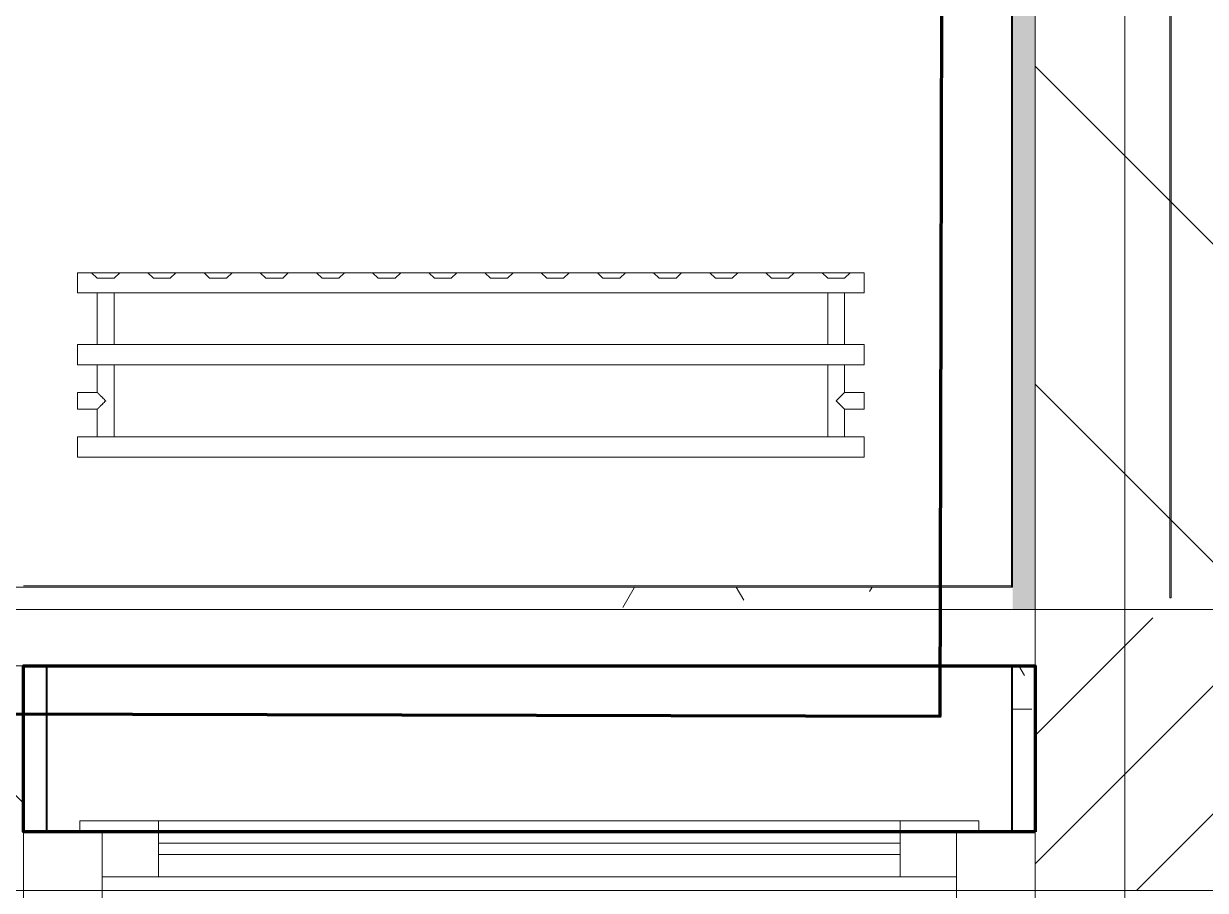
# Model space of a CAD drawing. Header units: millimetres. Extents: x -249154 to 415037, y -45458 to 354837.
# Drawn here: x 106295 to 107346, y -236 to 535 of the extents above; entities that cross this region are included whole.
import ezdxf

# ---------------------------------------------------------------- set-up
doc = ezdxf.new("R2010")
doc.units = ezdxf.units.MM
for name, color, linetype, lineweight in [('3)1 шпаклевка', 4, 'Continuous', 35), ('3.4) Шп. баз 4 в 525 поз 4838м2', 160, 'Continuous', 140), ('3.4) Шп. фин 4 в 529 поз 11227м2', 6, 'Continuous', 140), ('4) демонтаж НЗ №2', 1, 'Continuous', 35), ('4.1) Дм уборка мусора НЗ 2', 20, 'Continuous', 35), ('666 покраска FK1', 211, 'Continuous', 60), ('839 штук откосы', 3, 'Continuous', 158), ('874 шпакл откосы', 5, 'Continuous', 158), ('A-FLOR', 7, 'Continuous', 9), ('A-GENM-3', 7, 'Continuous', 5), ('A-GLAZ', 7, 'Continuous', 9), ('A-GLAZ-1', 7, 'Continuous', 5), ('A-WALL', 7, 'Continuous', 5), ('I-WALL', 7, 'Continuous', 5), ('S-COLS', 7, 'Continuous', 9), ('S-COLS-1', 7, 'Continuous', 5), ('Оси', 7, 'Continuous', 9)]:
    doc.layers.add(name, color=color, linetype=linetype, lineweight=lineweight)
for name, color, linetype, lineweight, true_color in [('A-WALL-1', 9, 'Continuous', 5, 0x808080), ('A-WALL-FNSH-1', 9, 'Continuous', 5, 0x808080), ('M-EQPM-1', 7, 'Continuous', 9, 0xb2b2b2)]:
    doc.layers.add(name, color=color, linetype=linetype, lineweight=lineweight, true_color=true_color)
pattern_1 = [(0, (64.7, -136.06), (243.84, 60.96), [20.117, -162.763, 20.117, -162.763, -975.36]), (0, (64.7, -136.06), (243.84, 60.96), [-365.76, 20.117, -345.643, 20.117, -162.763, -426.72]), (0, (64.7, -136.06), (243.84, 60.96), [-914.4, 20.117, -101.803, 20.117, -284.683]), (120, (156.14, -105.58), (-174.71291, 180.691634), [20.117, -162.763, 20.117, -162.763, -975.36]), (120, (156.14, -105.58), (-174.71291, 180.691634), [-365.76, 20.117, -345.643, 20.117, -162.763, -426.72]), (120, (156.14, -105.58), (-174.71291, 180.691634), [-914.4, 20.117, -101.803, 20.117, -284.683]), (240, (186.62, 16.34), (-69.12709, -241.651634), [20.117, -162.763, 20.117, -162.763, -975.36]), (240, (186.62, 16.34), (-69.12709, -241.651634), [-365.76, 20.117, -345.643, 20.117, -162.763, -426.72]), (240, (186.62, 16.34), (-69.12709, -241.651634), [-914.4, 20.117, -101.803, 20.117, -284.683])]

# ---------------------------------------------------------------- blocks, each defined once
blk = doc.blocks.new('120_Окно_СКБ_1Ст - 120_Окно_СКБ_1Ст 900х2500_h_ с форточкой-22876038-Объем проектирования 1 этажа')
at = {"layer": 'A-GLAZ'}
for p, q in [((-450, -127), (-450, -57)), ((-450, -57), (-380, -57)), ((-380, -57), (-380, -127)), ((380, -127), (380, -57)), ((380, -57), (450, -57)), ((450, -57), (450, -127)), ((380, -87), (-380, -87)), ((-380, -87), (-380, -127)), ((-330, -137), (-330, -87)), ((330, -137), (330, -87)), ((380, -127), (380, -87)), ((-380, -127), (-450, -127)), ((-380, -127), (-400, -127)), ((-400, -127), (-400, -137)), ((450, -127), (380, -127)), ((400, -127), (380, -127)), ((400, -137), (400, -127)), ((-400, -137), (400, -137)), ((400, -137), (-400, -137))]:
    blk.add_line(p, q, dxfattribs=at)
at = {"layer": 'A-GLAZ-1'}
for p, q in [((450, -57), (-450, -57)), ((-330, -107), (330, -107)), ((330, -117), (-330, -117)), ((-430, -127), (-400, -127)), ((400, -127), (430, -127))]:
    blk.add_line(p, q, dxfattribs=at)
blk = doc.blocks.new('radiator_prado_classic_z_tip_30_po exemplyaru - Classic Z Тип 30-300-V235-Объем проектирования 1 этажа')
at = {"layer": 'M-EQPM-1'}
for p, q in [((0, 228), (0, 210)), ((700, 228), (0, 228)), ((0, 210), (0, 228)), ((0, 228), (12.5, 228)), ((12.5, 228), (37.5, 228)), ((37.5, 228), (12.5, 228)), ((12.5, 228), (37.5, 228)), ((12.5, 228), (17.5, 223)), ((12.5, 228), (17.5, 223)), ((32.5, 223), (17.5, 223)), ((17.5, 223), (32.5, 223)), ((32.5, 223), (37.5, 228)), ((37.5, 228), (32.5, 223)), ((37.5, 228), (62.5, 228)), ((62.5, 228), (87.5, 228)), ((87.5, 228), (62.5, 228)), ((62.5, 228), (87.5, 228)), ((62.5, 228), (67.5, 223)), ((62.5, 228), (67.5, 223)), ((82.5, 223), (67.5, 223)), ((67.5, 223), (82.5, 223)), ((82.5, 223), (87.5, 228)), ((87.5, 228), (82.5, 223)), ((87.5, 228), (112.5, 228)), ((112.5, 228), (137.5, 228)), ((137.5, 228), (112.5, 228)), ((112.5, 228), (137.5, 228)), ((112.5, 228), (117.5, 223)), ((112.5, 228), (117.5, 223)), ((132.5, 223), (117.5, 223)), ((117.5, 223), (132.5, 223)), ((132.5, 223), (137.5, 228)), ((137.5, 228), (132.5, 223)), ((137.5, 228), (162.5, 228)), ((187.5, 228), (162.5, 228)), ((162.5, 228), (187.5, 228)), ((162.5, 228), (167.5, 223)), ((162.5, 228), (167.5, 223)), ((162.7, 228), (187.5, 228)), ((182.5, 223), (167.5, 223)), ((167.5, 223), (182.5, 223)), ((182.5, 223), (187.5, 228)), ((187.5, 228), (182.5, 223)), ((187.5, 228), (212.5, 228)), ((212.5, 228), (237.5, 228)), ((237.5, 228), (212.5, 228)), ((212.5, 228), (237.5, 228)), ((212.5, 228), (217.5, 223)), ((212.5, 228), (217.5, 223)), ((232.5, 223), (217.5, 223)), ((217.5, 223), (232.5, 223)), ((232.5, 223), (237.5, 228)), ((237.5, 228), (232.5, 223)), ((237.5, 228), (262.5, 228)), ((262.5, 228), (287.5, 228)), ((287.5, 228), (262.5, 228)), ((262.5, 228), (287.5, 228)), ((262.5, 228), (267.5, 223)), ((262.5, 228), (267.5, 223)), ((282.5, 223), (267.5, 223)), ((267.5, 223), (282.5, 223)), ((282.5, 223), (287.5, 228)), ((287.5, 228), (282.5, 223)), ((287.5, 228), (312.5, 228)), ((312.5, 228), (337.5, 228)), ((337.5, 228), (312.5, 228)), ((312.5, 228), (337.5, 228)), ((312.5, 228), (317.5, 223)), ((312.5, 228), (317.5, 223)), ((332.5, 223), (317.5, 223)), ((317.5, 223), (332.5, 223)), ((332.5, 223), (337.5, 228)), ((337.5, 228), (332.5, 223)), ((337.5, 228), (362.5, 228)), ((362.5, 228), (387.5, 228)), ((387.5, 228), (362.5, 228)), ((362.5, 228), (387.5, 228)), ((362.5, 228), (367.5, 223)), ((362.5, 228), (367.5, 223)), ((382.5, 223), (367.5, 223)), ((367.5, 223), (382.5, 223)), ((382.5, 223), (387.5, 228)), ((387.5, 228), (382.5, 223)), ((387.5, 228), (412.5, 228)), ((412.5, 228), (437.5, 228)), ((437.5, 228), (412.5, 228)), ((412.5, 228), (437.5, 228)), ((412.5, 228), (417.5, 223)), ((412.5, 228), (417.5, 223)), ((432.5, 223), (417.5, 223)), ((417.5, 223), (432.5, 223)), ((432.5, 223), (437.5, 228)), ((437.5, 228), (432.5, 223)), ((437.5, 228), (462.5, 228)), ((462.5, 228), (487.5, 228)), ((487.5, 228), (462.5, 228)), ((462.5, 228), (487.5, 228)), ((462.5, 228), (467.5, 223)), ((462.5, 228), (467.5, 223)), ((482.5, 223), (467.5, 223)), ((467.5, 223), (482.5, 223)), ((482.5, 223), (487.5, 228)), ((487.5, 228), (482.5, 223)), ((487.5, 228), (512.5, 228)), ((512.5, 228), (537.5, 228)), ((537.5, 228), (512.5, 228)), ((512.5, 228), (537.5, 228)), ((512.5, 228), (517.5, 223)), ((512.5, 228), (517.5, 223)), ((532.5, 223), (517.5, 223)), ((517.5, 223), (532.5, 223)), ((532.5, 223), (537.5, 228)), ((537.5, 228), (532.5, 223)), ((537.5, 228), (562.5, 228)), ((562.5, 228), (587.5, 228)), ((587.5, 228), (562.5, 228)), ((562.5, 228), (587.5, 228)), ((562.5, 228), (567.5, 223)), ((562.5, 228), (567.5, 223)), ((582.5, 223), (567.5, 223)), ((567.5, 223), (582.5, 223)), ((582.5, 223), (587.5, 228)), ((587.5, 228), (582.5, 223)), ((587.5, 228), (612.5, 228)), ((612.5, 228), (637.5, 228)), ((637.5, 228), (612.5, 228)), ((612.5, 228), (637.5, 228)), ((612.5, 228), (617.5, 223)), ((612.5, 228), (617.5, 223)), ((632.5, 223), (617.5, 223)), ((617.5, 223), (632.5, 223)), ((632.5, 223), (637.5, 228)), ((637.5, 228), (632.5, 223)), ((637.5, 228), (662.5, 228)), ((662.5, 228), (687.5, 228)), ((687.5, 228), (662.5, 228)), ((662.5, 228), (687.5, 228)), ((662.5, 228), (667.5, 223)), ((662.5, 228), (667.5, 223)), ((682.5, 223), (667.5, 223)), ((667.5, 223), (682.5, 223)), ((682.5, 223), (687.5, 228)), ((687.5, 228), (682.5, 223)), ((687.5, 228), (700, 228)), ((700, 210), (700, 228)), ((700, 228), (700, 210)), ((0, 210), (700, 210)), ((17.8, 210), (0, 210)), ((17.5, 210), (17.5, 164)), ((17.5, 210), (17.5, 164)), ((17.8, 210), (17.5, 210)), ((17.5, 210), (17.8, 210)), ((17.8, 210), (17.5, 210)), ((17.5, 210), (32.5, 210)), ((32.2, 210), (17.8, 210)), ((17.8, 210), (32.2, 210)), ((32.2, 210), (17.8, 210)), ((32.5, 210), (32.2, 210)), ((32.2, 210), (32.5, 210)), ((32.5, 210), (32.2, 210)), ((667.8, 210), (32.2, 210)), ((32.5, 164), (32.5, 210)), ((32.5, 164), (32.5, 210)), ((667.5, 210), (667.5, 164)), ((667.5, 210), (667.5, 164)), ((667.8, 210), (667.5, 210)), ((667.5, 210), (682.5, 210)), ((667.8, 210), (667.5, 210)), ((667.5, 210), (667.8, 210)), ((682.2, 210), (667.8, 210)), ((682.2, 210), (667.8, 210)), ((667.8, 210), (682.2, 210)), ((682.5, 210), (682.2, 210)), ((682.5, 210), (682.2, 210)), ((682.2, 210), (682.5, 210)), ((700, 210), (682.2, 210)), ((682.5, 164), (682.5, 210)), ((682.5, 164), (682.5, 210)), ((700, 164), (0, 164)), ((0, 164), (0, 146)), ((0, 146), (0, 164)), ((0, 164), (17.8, 164)), ((17.8, 164), (17.5, 164)), ((17.5, 164), (17.8, 164)), ((17.8, 164), (17.5, 164)), ((17.5, 164), (32.5, 164)), ((32.2, 164), (17.8, 164)), ((17.8, 164), (32.2, 164)), ((32.2, 164), (17.8, 164)), ((32.5, 164), (32.2, 164)), ((32.2, 164), (32.5, 164)), ((32.5, 164), (32.2, 164)), ((32.2, 164), (667.8, 164)), ((667.8, 164), (667.5, 164)), ((667.5, 164), (682.5, 164)), ((667.8, 164), (667.5, 164)), ((667.5, 164), (667.8, 164)), ((682.2, 164), (667.8, 164)), ((682.2, 164), (667.8, 164)), ((667.8, 164), (682.2, 164)), ((682.5, 164), (682.2, 164)), ((682.5, 164), (682.2, 164)), ((682.2, 164), (682.5, 164)), ((682.2, 164), (700, 164)), ((700, 146), (700, 164)), ((700, 164), (700, 146)), ((0, 146), (700, 146)), ((18.5, 146), (0, 146)), ((17.5, 146), (17.5, 121.5)), ((17.5, 146), (17.5, 121.5)), ((17.5, 146), (18.5, 146)), ((18.5, 146), (17.5, 146)), ((17.5, 146), (18.5, 146)), ((32.5, 146), (17.5, 146)), ((18.5, 146), (32.2, 146)), ((32.2, 146), (18.5, 146)), ((18.5, 146), (32.2, 146)), ((32.2, 146), (32.5, 146)), ((32.5, 146), (32.2, 146)), ((32.2, 146), (32.5, 146)), ((667.8, 146), (32.2, 146)), ((32.5, 82), (32.5, 146)), ((32.5, 82), (32.5, 146)), ((667.5, 146), (667.5, 82)), ((667.5, 146), (667.5, 82)), ((667.5, 146), (667.8, 146)), ((682.5, 146), (667.5, 146)), ((667.5, 146), (667.8, 146)), ((667.8, 146), (667.5, 146)), ((667.8, 146), (678.5, 146)), ((667.8, 146), (678.5, 146)), ((678.5, 146), (667.8, 146)), ((678.5, 146), (678.7, 146)), ((678.5, 146), (678.7, 146)), ((678.7, 146), (678.5, 146)), ((678.7, 146), (681.5, 146)), ((678.7, 146), (681.5, 146)), ((681.5, 146), (678.7, 146)), ((681.5, 146), (682.5, 146)), ((681.5, 146), (682.5, 146)), ((682.5, 146), (681.5, 146)), ((700, 146), (681.5, 146)), ((682.5, 121.5), (682.5, 146)), ((682.5, 121.5), (682.5, 146)), ((17.5, 121.5), (0, 121.5)), ((17.5, 121.5), (0, 121.5)), ((0, 121.5), (0, 120.5)), ((0, 106.5), (0, 121.5)), ((0, 120.5), (0, 107.5)), ((0, 120.5), (0, 119.3)), ((0, 114), (0, 120.5)), ((0, 120.5), (0, 120.5)), ((0, 119.3), (0, 117.8)), ((0, 117.8), (0, 114)), ((700, 121.5), (682.5, 121.5)), ((700, 121.5), (682.5, 121.5)), ((700, 121.5), (700, 106.5)), ((700, 120.5), (700, 121.5)), ((700, 121.5), (700, 120.5)), ((700, 120.5), (700, 121.5)), ((700, 107.5), (700, 120.5)), ((700, 120.5), (700, 107.5)), ((700, 107.5), (700, 120.5)), ((0, 114), (0, 110.3)), ((0, 107.5), (0, 114)), ((0, 110.3), (0, 108.7)), ((0, 108.7), (0, 107.5)), ((0, 107.5), (0, 106.5)), ((0, 107.5), (0, 107.5)), ((0, 106.5), (17.5, 106.5)), ((0, 106.5), (17.5, 106.5)), ((17.5, 106.5), (17.5, 82)), ((17.5, 106.5), (17.5, 82)), ((682.5, 82), (682.5, 106.5)), ((682.5, 106.5), (700, 106.5)), ((682.5, 82), (682.5, 106.5)), ((682.5, 106.5), (700, 106.5)), ((700, 106.5), (700, 107.5)), ((700, 107.5), (700, 106.5)), ((700, 106.5), (700, 107.5)), ((700, 82), (0, 82)), ((0, 82), (0, 64)), ((0, 64), (0, 82)), ((0, 82), (18.5, 82)), ((18.5, 82), (17.5, 82)), ((17.5, 82), (18.5, 82)), ((18.5, 82), (17.5, 82)), ((17.5, 82), (32.5, 82)), ((32.2, 82), (18.5, 82)), ((18.5, 82), (32.2, 82)), ((32.2, 82), (18.5, 82)), ((32.5, 82), (32.2, 82)), ((32.2, 82), (32.5, 82)), ((32.5, 82), (32.2, 82)), ((32.2, 82), (667.8, 82)), ((667.8, 82), (667.5, 82)), ((667.5, 82), (682.5, 82)), ((667.8, 82), (667.5, 82)), ((667.5, 82), (667.8, 82)), ((678.5, 82), (667.8, 82)), ((678.5, 82), (667.8, 82)), ((667.8, 82), (678.5, 82)), ((678.7, 82), (678.5, 82)), ((678.7, 82), (678.5, 82)), ((678.5, 82), (678.7, 82)), ((681.5, 82), (678.7, 82)), ((681.5, 82), (678.7, 82)), ((678.7, 82), (681.5, 82)), ((682.5, 82), (681.5, 82)), ((682.5, 82), (681.5, 82)), ((681.5, 82), (682.5, 82)), ((681.5, 82), (700, 82)), ((700, 64), (700, 82)), ((700, 82), (700, 64)), ((700, 64), (0, 64)), ((0, 64), (700, 64))]:
    blk.add_line(p, q, dxfattribs=at)
for points, knots in [([(18.5, 120.5), (18.4, 120.6), (18.3, 120.7), (18.1, 120.9), (17.9, 121.1), (17.8, 121.2), (17.7, 121.3), (17.5, 121.5), (17.5, 121.5), (17.5, 121.5)], [0.7142857, 0.7142857, 0.7142857, 0.7142857, 0.75, 0.7857143, 0.8214286, 0.8571429, 0.8928571, 0.9285714, 1, 1, 1, 1]), ([(17.5, 121.5), (17.5, 121.5), (17.5, 121.5), (17.7, 121.3), (17.8, 121.2), (17.9, 121.1), (18.1, 120.9), (18.3, 120.7), (18.4, 120.6), (18.5, 120.5)], [0, 0, 0, 0, 0.0714286, 0.1071429, 0.1428571, 0.1785714, 0.2142857, 0.25, 0.2857143, 0.2857143, 0.2857143, 0.2857143]), ([(17.5, 121.5), (17.5, 121.5), (17.5, 121.5), (17.7, 121.3), (17.8, 121.2), (17.9, 121.1), (18.1, 120.9), (18.3, 120.7), (18.4, 120.6), (18.5, 120.5)], [0, 0, 0, 0, 0.0714286, 0.1071429, 0.1428571, 0.1785714, 0.2142857, 0.25, 0.2857143, 0.2857143, 0.2857143, 0.2857143]), ([(25, 114), (24.5, 114.5), (23.6, 115.4), (22.4, 116.6), (21.6, 117.4), (21.1, 117.9), (20.8, 118.2), (20.5, 118.5), (20.2, 118.8), (19.8, 119.1), (19.6, 119.4), (19.3, 119.7), (19, 120), (18.7, 120.3), (18.5, 120.5), (18.3, 120.7), (18.1, 120.9), (17.9, 121.1), (17.8, 121.2), (17.7, 121.3), (17.5, 121.5), (17.5, 121.5), (17.5, 121.5)], [0, 0, 0, 0, 0.142857, 0.285714, 0.357143, 0.392857, 0.428571, 0.464286, 0.5, 0.535714, 0.571429, 0.607143, 0.642857, 0.678571, 0.714286, 0.75, 0.785714, 0.821429, 0.857143, 0.892857, 0.928571, 1, 1, 1, 1]), ([(22.1, 116.9), (21.9, 117.1), (21.6, 117.4), (21.1, 117.9), (20.8, 118.2), (20.5, 118.5), (20.2, 118.8), (19.9, 119.2), (19.7, 119.3), (19.6, 119.4)], [0.2857143, 0.2857143, 0.2857143, 0.2857143, 0.3571429, 0.3928571, 0.4285714, 0.4642857, 0.5, 0.5357143, 0.5714286, 0.5714286, 0.5714286, 0.5714286]), ([(19.6, 119.4), (19.7, 119.3), (19.9, 119.2), (20.3, 118.7), (20.7, 118.3), (21.1, 117.9), (21.6, 117.4), (21.9, 117.1), (22.1, 116.9)], [0.4285714, 0.4285714, 0.4285714, 0.4285714, 0.4642857, 0.5, 0.5714286, 0.6071429, 0.6428571, 0.7142857, 0.7142857, 0.7142857, 0.7142857]), ([(19.6, 119.4), (19.7, 119.3), (19.8, 119.1), (20.3, 118.7), (20.7, 118.3), (21.1, 117.9), (21.6, 117.4), (21.9, 117.1), (22.1, 116.9)], [0.4285714, 0.4285714, 0.4285714, 0.4285714, 0.4642857, 0.5, 0.5714286, 0.6071429, 0.6428571, 0.7142857, 0.7142857, 0.7142857, 0.7142857]), ([(675, 114), (675.5, 114.5), (676.4, 115.4), (677.6, 116.6), (678.4, 117.4), (678.9, 117.9), (679.2, 118.2), (679.5, 118.5), (679.8, 118.8), (680.1, 119.2), (680.4, 119.4), (680.7, 119.7), (681, 120), (681.3, 120.3), (681.5, 120.5), (681.7, 120.7), (681.9, 120.9), (682.1, 121.1), (682.2, 121.2), (682.3, 121.3), (682.5, 121.5), (682.5, 121.5), (682.5, 121.5)], [0, 0, 0, 0, 0.142857, 0.285714, 0.357143, 0.392857, 0.428571, 0.464286, 0.5, 0.535714, 0.571429, 0.607143, 0.642857, 0.678571, 0.714286, 0.75, 0.785714, 0.821429, 0.857143, 0.892857, 0.928571, 1, 1, 1, 1]), ([(680.4, 119.4), (680.3, 119.3), (680.1, 119.2), (679.7, 118.7), (679.3, 118.3), (678.9, 117.9), (678.4, 117.4), (678.1, 117.1), (677.9, 116.9)], [0.4285714, 0.4285714, 0.4285714, 0.4285714, 0.4642857, 0.5, 0.5714286, 0.6071429, 0.6428571, 0.7142857, 0.7142857, 0.7142857, 0.7142857]), ([(680.4, 119.4), (680.3, 119.3), (680.1, 119.2), (679.7, 118.7), (679.3, 118.3), (678.9, 117.9), (678.4, 117.4), (678.1, 117.1), (677.9, 116.9)], [0.4285714, 0.4285714, 0.4285714, 0.4285714, 0.4642857, 0.5, 0.5714286, 0.6071429, 0.6428571, 0.7142857, 0.7142857, 0.7142857, 0.7142857]), ([(677.9, 116.9), (678.1, 117.1), (678.4, 117.4), (678.9, 117.9), (679.2, 118.2), (679.5, 118.5), (679.8, 118.8), (680.1, 119.2), (680.3, 119.3), (680.4, 119.4)], [0.2857143, 0.2857143, 0.2857143, 0.2857143, 0.3571429, 0.3928571, 0.4285714, 0.4642857, 0.5, 0.5357143, 0.5714286, 0.5714286, 0.5714286, 0.5714286]), ([(682.5, 121.5), (682.5, 121.5), (682.5, 121.5), (682.3, 121.3), (682.2, 121.2), (682.1, 121.1), (681.9, 120.9), (681.7, 120.7), (681.6, 120.6), (681.5, 120.5)], [0, 0, 0, 0, 0.0714286, 0.1071429, 0.1428571, 0.1785714, 0.2142857, 0.25, 0.2857143, 0.2857143, 0.2857143, 0.2857143]), ([(682.5, 121.5), (682.5, 121.5), (682.5, 121.5), (682.3, 121.3), (682.2, 121.2), (682.1, 121.1), (681.9, 120.9), (681.7, 120.7), (681.6, 120.6), (681.5, 120.5)], [0, 0, 0, 0, 0.0714286, 0.1071429, 0.1428571, 0.1785714, 0.2142857, 0.25, 0.2857143, 0.2857143, 0.2857143, 0.2857143]), ([(681.5, 120.5), (681.6, 120.6), (681.7, 120.7), (681.9, 120.9), (682.1, 121.1), (682.2, 121.2), (682.3, 121.3), (682.5, 121.5), (682.5, 121.5), (682.5, 121.5)], [0.7142857, 0.7142857, 0.7142857, 0.7142857, 0.75, 0.7857143, 0.8214286, 0.8571429, 0.8928571, 0.9285714, 1, 1, 1, 1]), ([(17.5, 106.5), (17.5, 106.5), (17.5, 106.5), (17.7, 106.7), (17.8, 106.8), (17.9, 106.9), (18.1, 107.1), (18.3, 107.3), (18.5, 107.5), (18.7, 107.7), (19, 108), (19.3, 108.3), (19.6, 108.6), (19.8, 108.9), (20.3, 109.3), (20.7, 109.7), (21.1, 110.1), (21.6, 110.6), (22.4, 111.4), (23.6, 112.6), (24.5, 113.5), (25, 114)], [0, 0, 0, 0, 0.071429, 0.107143, 0.142857, 0.178571, 0.214286, 0.25, 0.285714, 0.321429, 0.357143, 0.392857, 0.428571, 0.464286, 0.5, 0.571429, 0.607143, 0.642857, 0.714286, 0.857143, 1, 1, 1, 1]), ([(17.5, 106.5), (17.5, 106.5), (17.5, 106.5), (17.7, 106.7), (17.8, 106.8), (17.9, 106.9), (18.1, 107.1), (18.3, 107.3), (18.4, 107.4), (18.5, 107.5)], [0, 0, 0, 0, 0.0714286, 0.1071429, 0.1428571, 0.1785714, 0.2142857, 0.25, 0.2857143, 0.2857143, 0.2857143, 0.2857143]), ([(18.5, 107.5), (18.4, 107.4), (18.3, 107.3), (18.1, 107.1), (17.9, 106.9), (17.8, 106.8), (17.7, 106.7), (17.5, 106.5), (17.5, 106.5), (17.5, 106.5)], [0.7142857, 0.7142857, 0.7142857, 0.7142857, 0.75, 0.7857143, 0.8214286, 0.8571429, 0.8928571, 0.9285714, 1, 1, 1, 1]), ([(18.5, 107.5), (18.4, 107.4), (18.3, 107.3), (18.1, 107.1), (17.9, 106.9), (17.8, 106.8), (17.7, 106.7), (17.5, 106.5), (17.5, 106.5), (17.5, 106.5)], [0.7142857, 0.7142857, 0.7142857, 0.7142857, 0.75, 0.7857143, 0.8214286, 0.8571429, 0.8928571, 0.9285714, 1, 1, 1, 1]), ([(19.6, 108.6), (19.7, 108.7), (19.9, 108.8), (20.3, 109.3), (20.7, 109.7), (21.1, 110.1), (21.6, 110.6), (21.9, 110.9), (22.1, 111.1)], [0.4285714, 0.4285714, 0.4285714, 0.4285714, 0.4642857, 0.5, 0.5714286, 0.6071429, 0.6428571, 0.7142857, 0.7142857, 0.7142857, 0.7142857]), ([(22.1, 111.1), (21.9, 110.9), (21.6, 110.6), (21.1, 110.1), (20.8, 109.8), (20.5, 109.5), (20.2, 109.2), (19.9, 108.8), (19.7, 108.7), (19.6, 108.6)], [0.2857143, 0.2857143, 0.2857143, 0.2857143, 0.3571429, 0.3928571, 0.4285714, 0.4642857, 0.5, 0.5357143, 0.5714286, 0.5714286, 0.5714286, 0.5714286]), ([(22.1, 111.1), (21.9, 110.9), (21.6, 110.6), (21.1, 110.1), (20.8, 109.8), (20.5, 109.5), (20.2, 109.2), (19.8, 108.9), (19.7, 108.7), (19.6, 108.6)], [0.2857143, 0.2857143, 0.2857143, 0.2857143, 0.3571429, 0.3928571, 0.4285714, 0.4642857, 0.5, 0.5357143, 0.5714286, 0.5714286, 0.5714286, 0.5714286]), ([(682.5, 106.5), (682.5, 106.5), (682.5, 106.5), (682.3, 106.7), (682.2, 106.8), (682.1, 106.9), (681.9, 107.1), (681.7, 107.3), (681.5, 107.5), (681.3, 107.7), (681, 108), (680.7, 108.3), (680.4, 108.6), (680.1, 108.8), (679.7, 109.3), (679.3, 109.7), (678.9, 110.1), (678.4, 110.6), (677.6, 111.4), (676.4, 112.6), (675.5, 113.5), (675, 114)], [0, 0, 0, 0, 0.071429, 0.107143, 0.142857, 0.178571, 0.214286, 0.25, 0.285714, 0.321429, 0.357143, 0.392857, 0.428571, 0.464286, 0.5, 0.571429, 0.607143, 0.642857, 0.714286, 0.857143, 1, 1, 1, 1]), ([(677.9, 111.1), (678.1, 110.9), (678.4, 110.6), (678.9, 110.1), (679.2, 109.8), (679.5, 109.5), (679.8, 109.2), (680.1, 108.8), (680.3, 108.7), (680.4, 108.6)], [0.2857143, 0.2857143, 0.2857143, 0.2857143, 0.3571429, 0.3928571, 0.4285714, 0.4642857, 0.5, 0.5357143, 0.5714286, 0.5714286, 0.5714286, 0.5714286]), ([(677.9, 111.1), (678.1, 110.9), (678.4, 110.6), (678.9, 110.1), (679.1, 109.9), (679.2, 109.8)], [0.2857143, 0.2857143, 0.2857143, 0.2857143, 0.3571429, 0.3928571, 0.4285714, 0.4285714, 0.4285714, 0.4285714]), ([(680.4, 108.6), (680.3, 108.7), (680.1, 108.8), (679.7, 109.3), (679.3, 109.7), (678.9, 110.1), (678.4, 110.6), (678.1, 110.9), (677.9, 111.1)], [0.4285714, 0.4285714, 0.4285714, 0.4285714, 0.4642857, 0.5, 0.5714286, 0.6071429, 0.6428571, 0.7142857, 0.7142857, 0.7142857, 0.7142857]), ([(681.5, 107.5), (681.6, 107.4), (681.7, 107.3), (681.9, 107.1), (682.1, 106.9), (682.2, 106.8), (682.3, 106.7), (682.5, 106.5), (682.5, 106.5), (682.5, 106.5)], [0.7142857, 0.7142857, 0.7142857, 0.7142857, 0.75, 0.7857143, 0.8214286, 0.8571429, 0.8928571, 0.9285714, 1, 1, 1, 1]), ([(681.5, 107.5), (681.6, 107.4), (681.7, 107.3), (681.9, 107.1), (682.1, 106.9), (682.2, 106.8), (682.3, 106.7), (682.5, 106.5), (682.5, 106.5), (682.5, 106.5)], [0.7142857, 0.7142857, 0.7142857, 0.7142857, 0.75, 0.7857143, 0.8214286, 0.8571429, 0.8928571, 0.9285714, 1, 1, 1, 1]), ([(682.5, 106.5), (682.5, 106.5), (682.5, 106.5), (682.3, 106.7), (682.2, 106.8), (682.1, 106.9), (681.9, 107.1), (681.7, 107.3), (681.6, 107.4), (681.5, 107.5)], [0, 0, 0, 0, 0.0714286, 0.1071429, 0.1428571, 0.1785714, 0.2142857, 0.25, 0.2857143, 0.2857143, 0.2857143, 0.2857143])]:
    blk.add_open_spline(points, degree=3, knots=knots, dxfattribs=at)
for points in [[(19.6, 119.4), (19.5, 119.5), (19.3, 119.7), (19, 120), (18.7, 120.3), (18.6, 120.4), (18.5, 120.5)], [(18.5, 120.5), (18.6, 120.4), (18.7, 120.3), (19, 120), (19.3, 119.7), (19.5, 119.5), (19.6, 119.4)], [(18.5, 120.5), (18.6, 120.4), (18.7, 120.3), (19, 120), (19.3, 119.7), (19.5, 119.5), (19.6, 119.4)], [(25, 114), (24.5, 114.5), (23.6, 115.4), (22.6, 116.4), (22.1, 116.9)], [(22.1, 116.9), (22.6, 116.4), (23.6, 115.4), (24.5, 114.5), (25, 114)], [(22.1, 116.9), (22.6, 116.4), (23.6, 115.4), (24.5, 114.5), (25, 114)], [(677.9, 116.9), (677.4, 116.4), (676.4, 115.4), (675.5, 114.5), (675, 114)], [(677.9, 116.9), (677.4, 116.4), (676.4, 115.4), (675.5, 114.5), (675, 114)], [(675, 114), (675.5, 114.5), (676.4, 115.4), (677.4, 116.4), (677.9, 116.9)], [(681.5, 120.5), (681.4, 120.4), (681.3, 120.3), (681, 120), (680.7, 119.7), (680.5, 119.5), (680.4, 119.4)], [(681.5, 120.5), (681.4, 120.4), (681.3, 120.3), (681, 120), (680.7, 119.7), (680.5, 119.5), (680.4, 119.4)], [(680.4, 119.4), (680.5, 119.5), (680.7, 119.7), (681, 120), (681.3, 120.3), (681.4, 120.4), (681.5, 120.5)], [(18.5, 107.5), (18.6, 107.6), (18.7, 107.7), (19, 108), (19.3, 108.3), (19.5, 108.5), (19.6, 108.6)], [(19.6, 108.6), (19.5, 108.5), (19.3, 108.3), (19, 108), (18.7, 107.7), (18.6, 107.6), (18.5, 107.5)], [(19.6, 108.6), (19.5, 108.5), (19.3, 108.3), (19, 108), (18.7, 107.7), (18.6, 107.6), (18.5, 107.5)], [(22.1, 111.1), (22.6, 111.6), (23.6, 112.6), (24.5, 113.5), (25, 114)], [(25, 114), (24.5, 113.5), (23.6, 112.6), (22.6, 111.6), (22.1, 111.1)], [(25, 114), (24.5, 113.5), (23.6, 112.6), (22.6, 111.6), (22.1, 111.1)], [(675, 114), (675.5, 113.5), (676.4, 112.6), (677.4, 111.6), (677.9, 111.1)], [(675, 114), (675.5, 113.5), (676.4, 112.6), (677.4, 111.6), (677.9, 111.1)], [(677.9, 111.1), (677.4, 111.6), (676.4, 112.6), (675.5, 113.5), (675, 114)], [(679.2, 109.8), (679.3, 109.7), (679.5, 109.5), (679.8, 109.2), (680.1, 108.8), (680.3, 108.7), (680.4, 108.6)], [(680.4, 108.6), (680.5, 108.5), (680.7, 108.3), (681, 108), (681.3, 107.7), (681.4, 107.6), (681.5, 107.5)], [(680.4, 108.6), (680.5, 108.5), (680.7, 108.3), (681, 108), (681.3, 107.7), (681.4, 107.6), (681.5, 107.5)], [(681.5, 107.5), (681.4, 107.6), (681.3, 107.7), (681, 108), (680.7, 108.3), (680.5, 108.5), (680.4, 108.6)]]:
    blk.add_open_spline(points, degree=3, dxfattribs=at)
blk = doc.blocks.new('Рисунок_горы - Рисунок_горы-31934381-Объем проектирования 1 этажа')
at = {"layer": 'A-GENM-3'}
blk.add_line((107109, 5509.4), (107109, 170.3), dxfattribs=at)
for points in [[(107109, 800), (107109, 789.3), (107109, 658.8), (107109, 644.1)], [(107109, 170), (107109, 231.7), (107109, 577.9), (107109, 644.1)]]:
    blk.add_open_spline(points, degree=3, dxfattribs=at)
for points, knots in [([(107109, 644.1), (107109, 644.1), (107109, 658.8), (107109, 789.3), (107109, 800)], [0.44776119, 0.44776119, 0.44776119, 0.44776119, 0.4477612, 0.46268657, 0.46268657, 0.46268657, 0.46268657]), ([(107109, 644.1), (107109, 644.1), (107109, 577.9), (107109, 231.8), (107109, 170)], [0.05555556, 0.05555556, 0.05555556, 0.05555556, 0.05555557, 0.10826211, 0.10826211, 0.10826211, 0.10826211])]:
    blk.add_open_spline(points, degree=3, knots=knots, dxfattribs=at)

msp = doc.modelspace()

# ---------------------------------------------------------------- hatches: boundary and pattern name
at = {"layer": '4.1) Дм уборка мусора НЗ 2'}
h = msp.add_hatch(dxfattribs=at)
h.set_pattern_fill('ANSI31', color=1, scale=444)
h.paths.add_polyline_path([(107117.8, 5788.9), (107129.6, 8231.6), (107131.1, 8882.2), (107131.1, 8883.1), (107125.1, 8883.1), (107128, 10127), (101656.1, 10139.9), (101643.9, 4940.4), (101623.9, 4940.4), (101612.9, 281.9), (101872.9, 281.3), (101872.1, -68.7), (105510.1, -77.2), (105510.9, 272.8), (106032.9, 271.6), (106032.1, -78.4), (107110.1, -81), (107111, 289.5), (107111, 292.7), (107116.1, 2491.6), (107116.7, 2724.1), (107110.6, 2724.1), (107111.6, 3120.9), (107122.8, 5322.1), (107116.7, 5322.1)])
at = {"layer": 'A-WALL'}
h = msp.add_hatch(dxfattribs=at)
h.set_pattern_fill('FP_2', color=256, style=0, pattern_type=2)
h.set_pattern_definition([(135, (64.7, -136.06), (-70.71068, -70.71068), [])])
h.paths.add_polyline_path([(110794.7, -236.1), (111694.7, -236.1), (111694.7, -36.1), (110794.7, -36.1), (110794.7, -191.1)])
h.paths.add_polyline_path([(119394.7, -236.1), (119394.7, -36.1), (118894.7, -36.1), (118894.7, -236.1)])
h.paths.add_polyline_path([(117094.7, -236.1), (117094.7, -36.1), (116044.7, -36.1), (116044.7, -236.1)])
h.paths.add_polyline_path([(113494.7, -236.1), (113744.7, -236.1), (113744.7, -36.1), (113494.7, -36.1), (113494.7, -143.3)])
h.paths.add_polyline_path([(91994.7, -236.1), (92794.7, -236.1), (92794.7, -36.1), (91994.7, -36.1), (91994.7, -204.5)])
h.paths.add_polyline_path([(94594.7, -236.1), (94844.7, -236.1), (94844.7, -36.1), (94594.7, -36.1), (94594.7, -143.3)])
h.paths.add_polyline_path([(97169.7, -236.1), (98169.7, -236.1), (98169.7, -36.1), (97169.7, -36.1), (97169.7, -143.3)])
h.paths.add_polyline_path([(123794.7, -236.1), (123794.7, -36.1), (123594.7, -36.1), (123594.7, -236.1)])
h.paths.add_polyline_path([(109719.7, -236.1), (109894.7, -236.1), (109894.7, -36.1), (109544.7, -36.1), (109544.7, -236.1), (109634.7, -236.1)])
h.paths.add_polyline_path([(121194.7, -236.1), (121294.7, -236.1), (121294.7, -36.1), (121194.7, -36.1), (121194.7, -147)])
h.paths.add_polyline_path([(100894.7, -236.1), (101794.7, -236.1), (101794.7, -36.1), (100894.7, -36.1), (100894.7, -143.3)])
h.paths.add_polyline_path([(102694.7, -236.1), (102944.7, -236.1), (102944.7, -36.1), (102694.7, -36.1), (102694.7, -143.3)])
h.paths.add_polyline_path([(105244.7, -236.1), (106294.7, -236.1), (106294.7, -36.1), (105244.7, -36.1), (105244.7, -163.9)])
at = {"layer": 'I-WALL'}
h = msp.add_hatch(dxfattribs=at)
h.set_pattern_fill('FP_191', color=256, style=0, pattern_type=2)
h.set_pattern_definition(pattern_1)
h.paths.add_polyline_path([(107194.7, 13.9), (107194.7, 10243.9), (107174.7, 10243.9), (107174.7, 13.9)])
h = msp.add_hatch(dxfattribs=at)
h.set_pattern_fill('FP_23', color=256, style=0, pattern_type=2)
h.set_pattern_definition([(135, (64.7, -136.06), (-141.42136, -141.42136), [])])
h.paths.add_polyline_path([(107394.7, 13.9), (107394.7, 2263.9), (107194.7, 2263.9), (107194.7, 13.9)])
h = msp.add_hatch(dxfattribs=at)
h.set_pattern_fill('FP_191', color=256, style=0, pattern_type=2)
h.set_pattern_definition(pattern_1)
h.paths.add_polyline_path([(107174.7, 13.9), (107174.7, 13.9), (107174.7, 33.9), (106094.7, 33.9), (106094.7, 13.9), (107021.2, 13.9)])
h = msp.add_hatch(dxfattribs=at)
h.set_pattern_fill('FP_191', color=256, style=0, pattern_type=2)
h.set_pattern_definition(pattern_1)
h.paths.add_polyline_path([(107174.7, -184.1), (107194.7, -184.1), (107194.7, -36.1), (107174.7, -36.1), (107174.7, -174.1)])
at = {"layer": 'S-COLS-1'}
h = msp.add_hatch(dxfattribs=at)
h.set_pattern_fill('FP_1', color=256, style=0, pattern_type=2)
h.set_pattern_definition([(45, (64.7, -136.06), (-114.04925, 114.04925), []), (45, (178.75, -136.06), (-114.04925, 114.04925), [201.612, -40.322, 6.706, -33.617])])
h.paths.add_polyline_path([(108094.7, -236.1), (108094.7, 13.9), (107194.7, 13.9), (107194.7, -236.1)])

# ---------------------------------------------------------------- linework, layer by layer
at = {"layer": '3)1 шпаклевка', "flags": 128}
msp.add_lwpolyline([(101623.1, 4940.4), (101612.1, 281.9), (101872.1, 281.3), (101871.3, -68.7), (105509.3, -77.2), (105510.1, 272.8), (106032.1, 271.6), (106031.3, -78.4), (107109.3, -81), (107110.2, 289.5), (107110.2, 292.7), (107115.3, 2491.6)], dxfattribs=at)
at = {"layer": '3.4) Шп. баз 4 в 525 поз 4838м2', "flags": 128}
msp.add_lwpolyline([(101612.9, 281.9), (101872.9, 281.3), (101872.1, -68.7), (105510.1, -77.2), (105510.9, 272.8), (106032.9, 271.6), (106032.1, -78.4), (107110.1, -81), (107111, 289.5), (107111, 292.7), (107116.1, 2491.6), (107116.7, 2724.1), (107110.6, 2724.1), (107111.6, 3120.9), (107117.6, 3120.9), (107117.6, 3125.1), (107122.8, 5322.1), (107116.7, 5322.1), (107117.8, 5788.9), (107123.9, 5788.9)], dxfattribs=at)
at = {"layer": '3.4) Шп. фин 4 в 529 поз 11227м2', "flags": 128}
msp.add_lwpolyline([(101623.9, 4940.4), (101612.9, 281.9), (101872.9, 281.3), (101872.1, -68.7), (105510.1, -77.2), (105510.9, 272.8), (106032.9, 271.6), (106032.1, -78.4), (107110.1, -81), (107111, 289.5), (107111, 292.7), (107116.1, 2491.6)], dxfattribs=at)
at = {"layer": '4) демонтаж НЗ №2', "flags": 128}
msp.add_lwpolyline([(101623.9, 4940.4), (101612.9, 281.9), (101872.9, 281.3), (101872.1, -68.7), (105510.1, -77.2), (105510.9, 272.8), (106032.9, 271.6), (106032.1, -78.4), (107110.1, -81), (107111, 289.5), (107111, 292.7), (107116.1, 2491.6)], dxfattribs=at)
at = {"layer": '666 покраска FK1', "flags": 128}
msp.add_lwpolyline([(101612.9, 281.9), (101872.9, 281.3), (101872.1, -68.7), (105510.1, -77.2), (105510.9, 272.8), (106032.9, 271.6), (106032.1, -78.4), (107110.1, -81)], dxfattribs=at)
at = {"layer": '839 штук откосы', "ltscale": 0.5}
msp.add_lwpolyline([(107194.7, -184.1), (106294.7, -184.1), (106294.7, -36.1), (107194.7, -36.1)], close=True, dxfattribs=at)
at = {"layer": '874 шпакл откосы', "ltscale": 0.5}
msp.add_lwpolyline([(107194.7, -184.1), (106294.7, -184.1), (106294.7, -36.1), (107194.7, -36.1)], close=True, dxfattribs=at)
at = {"layer": 'A-FLOR'}
for p, q in [((107174.7, 10243.9), (107174.7, 33.9)), ((107174.7, 33.9), (106094.7, 33.9))]:
    msp.add_line(p, q, dxfattribs=at)
at = {"layer": 'A-WALL'}
for p, q in [((107194.7, 13.9), (107394.7, 13.9)), ((102694.7, -236.1), (108094.7, -236.1)), ((105244.7, -236.1), (106294.7, -236.1))]:
    msp.add_line(p, q, dxfattribs=at)
at = {"layer": 'A-WALL-1'}
for p, q in [((107194.7, 13.9), (107194.7, 10463.9)), ((106074.7, 13.9), (107194.7, 13.9)), ((106294.7, -36.1), (105244.7, -36.1)), ((106294.7, -386.1), (106294.7, -36.1)), ((106314.7, -36.1), (106294.7, -36.1)), ((106314.7, -184.1), (106314.7, -36.1)), ((107174.7, -36.1), (107174.7, -184.1)), ((107194.7, -36.1), (107174.7, -36.1)), ((107194.7, -184.1), (107194.7, -36.1)), ((106294.7, -184.1), (106314.7, -184.1)), ((107174.7, -184.1), (107194.7, -184.1)), ((107194.7, -236.1), (107194.7, -386.1))]:
    msp.add_line(p, q, dxfattribs=at)
at = {"layer": 'A-WALL-FNSH-1'}
for p, q in [((107314.7, 10253.9), (107314.7, 24.4)), ((107315.7, 24.4), (107315.7, 10253.9)), ((107173.7, 1553.3), (107173.7, 34.9)), ((107173.7, 34.9), (107174.7, 34.9)), ((107314.7, 24.4), (107315.7, 24.4)), ((106315.7, -36.1), (106314.7, -36.1)), ((106315.7, -184.1), (106315.7, -36.1)), ((107173.7, -36.1), (107173.7, -184.1)), ((107174.7, -36.1), (107173.7, -36.1)), ((106314.7, -184.1), (106315.7, -184.1)), ((107173.7, -184.1), (107174.7, -184.1))]:
    msp.add_line(p, q, dxfattribs=at)
at = {"layer": 'I-WALL'}
for p, q in [((107174.7, 323.1), (107173.7, 323.1)), ((106294.7, 34.9), (107173.7, 34.9))]:
    msp.add_line(p, q, dxfattribs=at)
for points in [[(107173.7, 864.7), (107173.7, 708.3), (107173.7, 527.7), (107173.7, 323.1)], [(107173.7, 323.1), (107173.7, 486.3), (107173.7, 666.5), (107173.7, 863.6)]]:
    msp.add_open_spline(points, degree=3, dxfattribs=at)
at = {"layer": 'S-COLS'}
for p, q in [((107394.7, 13.9), (107194.7, 13.9)), ((107194.7, -236.1), (108094.7, -236.1))]:
    msp.add_line(p, q, dxfattribs=at)
at = {"layer": 'S-COLS-1'}
msp.add_line((107194.7, 13.9), (107194.7, -236.1), dxfattribs=at)
at = {"layer": 'Оси'}
msp.add_lwpolyline([(107274.7, -2042.3), (107274.7, 2957.7), (107274.7, 16892.2), (107274.7, 21892.2)], dxfattribs=at)

# ---------------------------------------------------------------- block references
at = {"layer": 'A-GENM-3'}
msp.add_blockref('Рисунок_горы - Рисунок_горы-31934381-Объем проектирования 1 этажа', (64.7, -136.1), dxfattribs=at)
at = {"layer": 'A-GLAZ', "color": 3, "rotation": 180}
msp.add_blockref('120_Окно_СКБ_1Ст - 120_Окно_СКБ_1Ст 900х2500_h_ с форточкой-22876038-Объем проектирования 1 этажа', (106744.7, -311.1), dxfattribs=at)
at = {"layer": 'M-EQPM-1'}
msp.add_blockref('radiator_prado_classic_z_tip_30_po exemplyaru - Classic Z Тип 30-300-V235-Объем проектирования 1 этажа', (106342.7, 85.6), dxfattribs=at)

doc.saveas('drawing.dxf')
